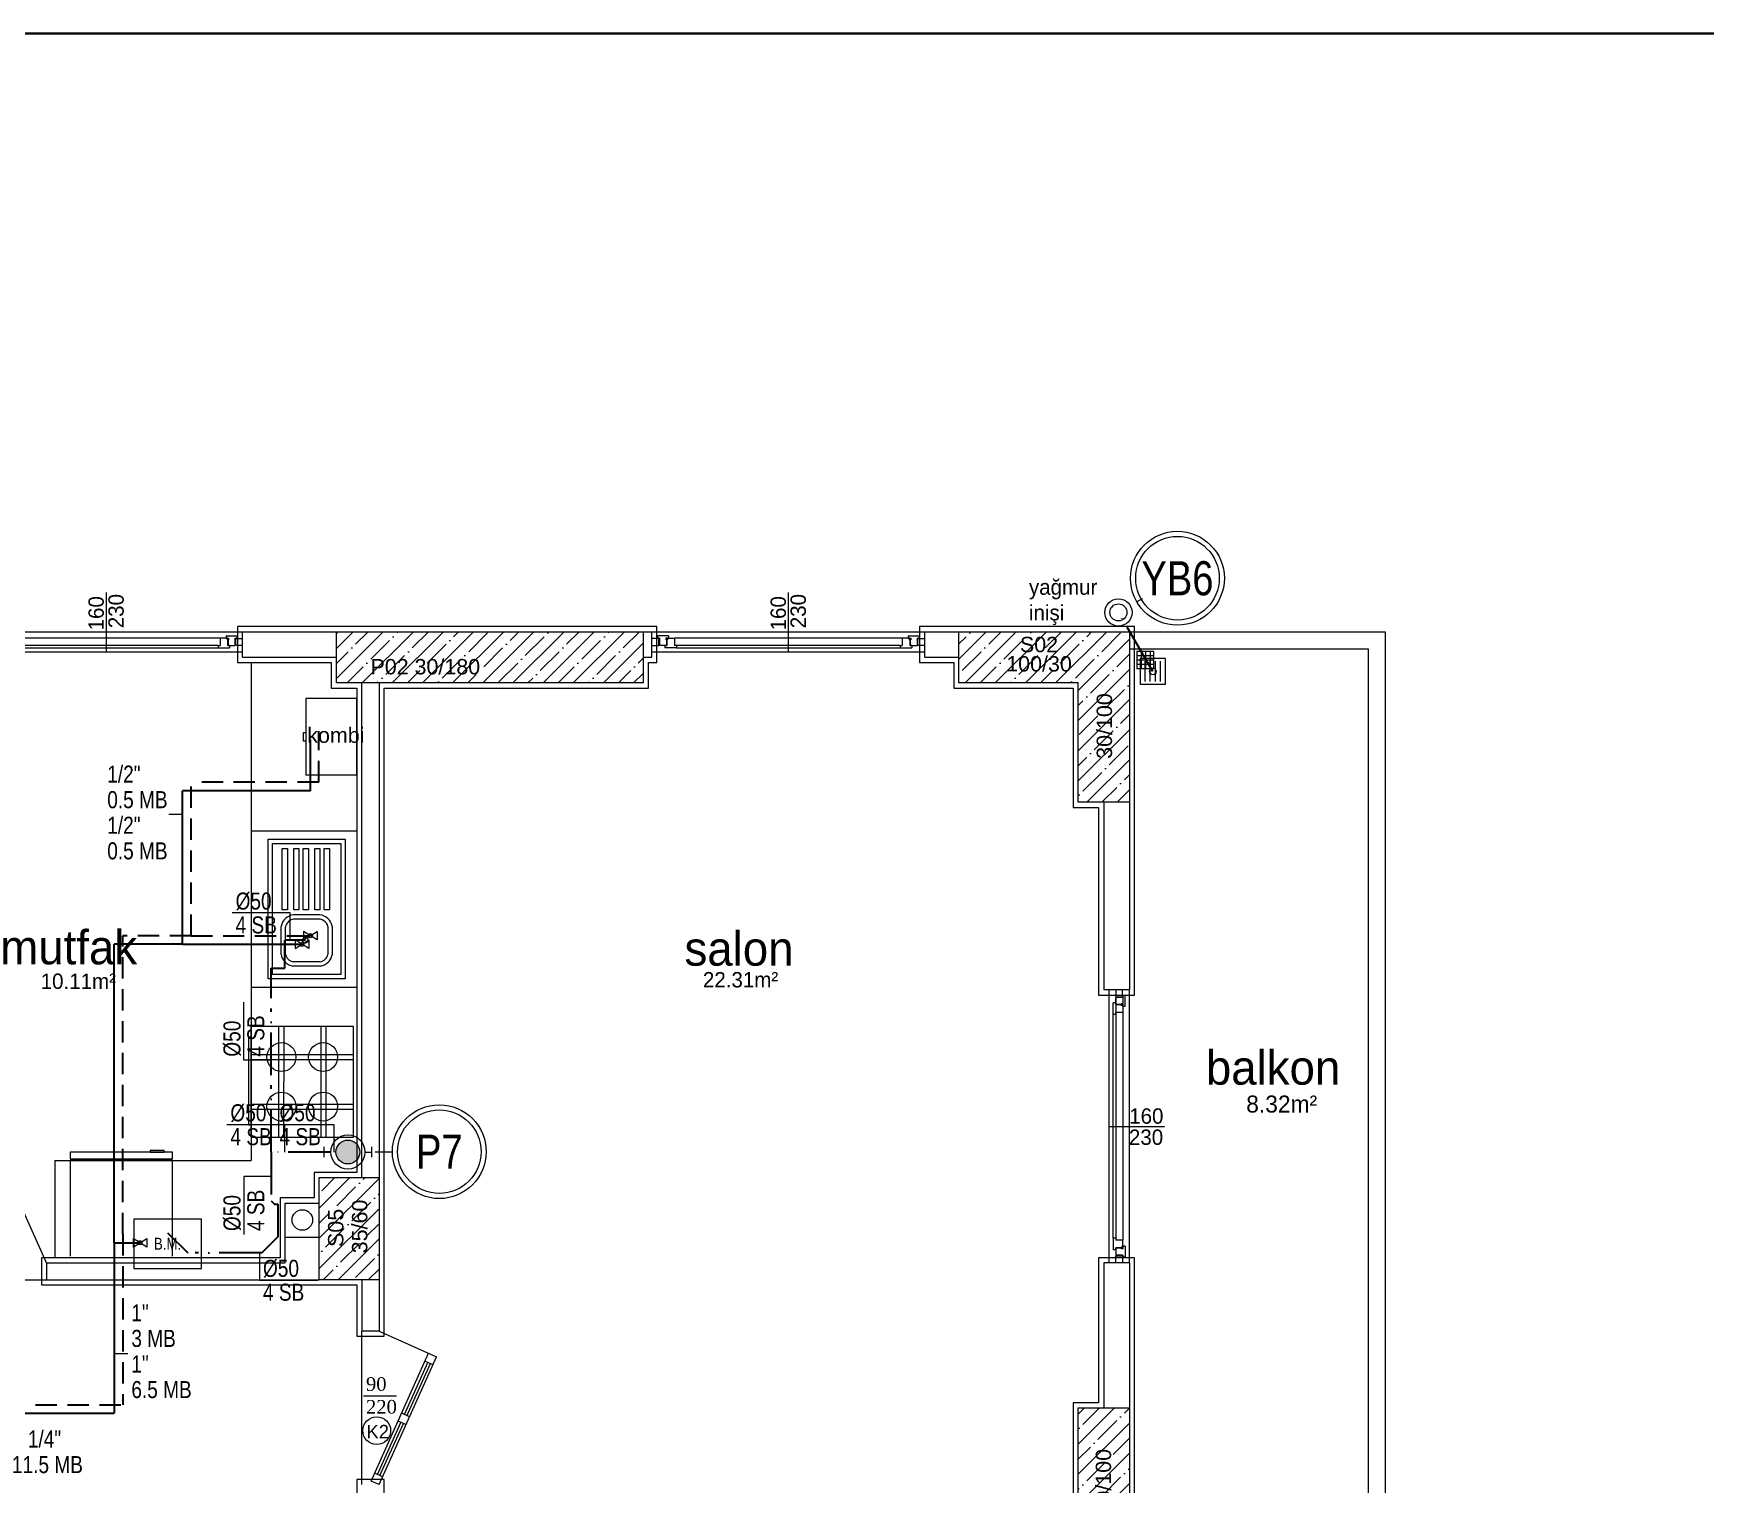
# Model space of a CAD drawing. Header units: centimetres. Extents: x 252513 to 260714, y -444050 to -441150.
# Drawn here: x 253573 to 254553, y -442001 to -441150 of the extents above; entities that cross this region are included whole.
import ezdxf
from ezdxf.enums import TextEntityAlignment as Align

# ---------------------------------------------------------------- set-up
doc = ezdxf.new("R2010")
doc.units = ezdxf.units.CM
for name, pattern in [('ROTAS_BASMA', [18.75, 12.5, -6.25]), ('ROTAS_PISSU', [45, 25, -6, 0, -6, 2, -6]), ('ROTAS_YAGMUR', [45, 30, -6, 0, -9])]:
    doc.linetypes.add(name, pattern=pattern)
for name, color, linetype, lineweight in [('ROTAS-MIMARI', 8, 'Continuous', 13), ('ROTAS-MIMARI-YAZI', 8, 'Continuous', 13), ('ROTAS-PAFTA', 144, 'Continuous', 35), ('ROTAS-SEMBOL-KILAVUZ', 9, 'Continuous', 9), ('ROTAS-SIHHI-CIHAZ-YAZI', 1, 'Continuous', 13), ('ROTAS-SIHHI-KOLON-NO', 1, 'Continuous', 18), ('ROTAS-SIHHI-PIS-SU', 6, 'ROTAS_PISSU', 30), ('ROTAS-SIHHI-PIS-SU-CAP', 211, 'Continuous', 18), ('ROTAS-SIHHI-SEMBOL', 1, 'Continuous', 18), ('ROTAS-SIHHI-SICAK-SU', 1, 'ROTAS_BASMA', 30), ('ROTAS-SIHHI-SOGUK-SU', 5, 'Continuous', 30), ('ROTAS-SIHHI-TEMIZ-SU-CAP', 101, 'Continuous', 18), ('ROTAS-SIHHI-YAGMUR', 3, 'ROTAS_YAGMUR', 30), ('ROTAS-SIHHI-YAGMUR-NO', 3, 'Continuous', 18)]:
    doc.layers.add(name, color=color, linetype=linetype, lineweight=lineweight)
doc.styles.add('arial_1_18', font='arial.ttf', dxfattribs={"height": 0.2})
doc.styles.add('ROTAS-YAZI', font='arial.ttf')
pattern_1 = [(45, (231105.378, -437638.89), (-8.838835, 8.838835), []), (45, (231114.217, -437638.89), (-8.838835, 8.838835), [15.625, -3.125, 0, -3.125])]

# ---------------------------------------------------------------- blocks, each defined once
blk = doc.blocks.new('ROTAS-S2-PIS-KOLON')
h = blk.add_hatch(color=6)
edge = h.paths.add_edge_path()
edge.add_arc((0, 0), 7, 0, 360)
at = {"color": 30}
for p, q in [((-10, 0), (-14, 0)), ((10, 0), (14, 0))]:
    blk.add_line(p, q, dxfattribs=at)
at = {"color": 1}
for points in [[(-14, -3), (-14, 3)], [(14, -3), (14, 3)]]:
    blk.add_lwpolyline(points, dxfattribs=at)
at = {"color": 30}
blk.add_circle((0, 0), 10, dxfattribs=at)
at = {"color": 6}
blk.add_circle((0, 0), 7, dxfattribs=at)
at = {"style": 'ROTAS-YAZI', "flags": 1}
blk.add_attdef('NO', (0, 0), '', height=5, dxfattribs=at)
blk = doc.blocks.new('ROTAS-S2-KURESEL-VANA')
blk.add_lwpolyline([(-4, -2.5), (4, 2.5), (4, -2.5), (-4, 2.5)], close=True)
blk.add_circle((0, 0), 1.2)
blk = doc.blocks.new('ROTAS-S2-BALKON-SUZGECI')
for p, q in [((-4.5, -6), (-4.5, 6)), ((-1.5, -6), (-1.5, 6)), ((1.5, -6), (1.5, 6)), ((4.5, -6), (4.5, 6))]:
    blk.add_line(p, q)
blk.add_lwpolyline([(-7.5, -7.5), (7.5, -7.5), (7.5, 7.5), (-7.5, 7.5)], close=True)
blk.add_circle((0, 0), 2)
blk = doc.blocks.new('ROTAS-S2-KOLON-YAGMUR')
at = {"color": 3}
for radius in [8, 5]:
    blk.add_circle((0, 0), radius, dxfattribs=at)
blk = doc.blocks.new('ROTAS-S2-KOLON-NO')
at = {"color": 1}
for radius in [27.5, 24.5]:
    blk.add_circle((0, 0), radius, dxfattribs=at)
at = {"color": 6, "style": 'ROTAS-YAZI', "width": 0.8}
blk.add_attdef('NO', text='', height=20, dxfattribs=at).set_placement((0, 0), align=Align.MIDDLE_CENTER)
blk = doc.blocks.new('ROTAS-S2-KOLON-NO-YAGMUR')
at = {"color": 1}
for radius in [27.5, 24.5]:
    blk.add_circle((0, 0), radius, dxfattribs=at)
at = {"color": 3, "style": 'ROTAS-YAZI', "width": 0.8}
blk.add_attdef('NO', text='', height=20, dxfattribs=at).set_placement((0, 0), align=Align.MIDDLE_CENTER)
blk = doc.blocks.new('ROTAS-S2-PS-CAP-UL')
for p, q in [((0, 16), (-34, 16)), ((0, 0), (0, 16))]:
    blk.add_line(p, q)
at = {"style": 'ROTAS-YAZI', "width": 0.8}
for tag, p in [('CAP', (-32, 18)), ('SB', (-32, 4))]:
    blk.add_attdef(tag, p, '', height=10, dxfattribs=at)
blk = doc.blocks.new('ROTAS-S2-PS-CAP-A')
for p, q in [((0, 0), (0, -16)), ((0, -16), (34, -16))]:
    blk.add_line(p, q)
at = {"style": 'ROTAS-YAZI', "width": 0.8}
for tag, p in [('CAP', (2, -14)), ('SB', (2, -28))]:
    blk.add_attdef(tag, p, '', height=10, dxfattribs=at)
blk = doc.blocks.new('ROTAS-S2-PS-CAP-U')
for p, q in [((0, 0), (0, 16)), ((0, 16), (34, 16))]:
    blk.add_line(p, q)
at = {"style": 'ROTAS-YAZI', "width": 0.8}
for tag, p in [('CAP', (2, 18)), ('SB', (2, 4))]:
    blk.add_attdef(tag, p, '', height=10, dxfattribs=at)
blk = doc.blocks.new('ROTAS-S2-TS-CAP2')
at = {"style": 'ROTAS-YAZI', "width": 0.8}
for tag, p in [('C1', (0, 15)), ('M1', (0, 0))]:
    blk.add_attdef(tag, p, '', height=10, dxfattribs=at)
blk = doc.blocks.new('ROTAS-S2-TS-CAP4')
at = {"style": 'ROTAS-YAZI', "width": 0.8}
for tag, p in [('C1', (0, 45)), ('M1', (0, 30)), ('C2', (0, 15)), ('M2', (0, 0))]:
    blk.add_attdef(tag, p, '', height=10, dxfattribs=at)

msp = doc.modelspace()

# ---------------------------------------------------------------- hatches: boundary and pattern name
at = {"layer": 'ROTAS-MIMARI', "ltscale": 0.03}
h = msp.add_hatch(dxfattribs=at)
h.set_pattern_fill('ANSI35', color=256, scale=50, style=0)
h.set_pattern_definition(pattern_1)
h.paths.add_polyline_path([(253930.24, -441500.76), (253750.24, -441500.76), (253750.24, -441530.76), (253930.24, -441530.76)])
h.paths.add_polyline_path([(253767.91, -441528.25), (253836.89, -441528.25), (253836.89, -441514.28), (253767.91, -441514.28)], flags=24)
h = msp.add_hatch(dxfattribs=at)
h.set_pattern_fill('ANSI35', color=256, scale=50, style=0)
h.set_pattern_definition(pattern_1)
h.paths.add_polyline_path([(254215.24, -441500.76), (254115.24, -441500.76), (254115.24, -441530.76), (254185.24, -441530.76), (254185.24, -441600.76), (254215.24, -441600.76)])
h.paths.add_polyline_path([(254207.56, -441577.6), (254207.56, -441534.49), (254193.59, -441534.49), (254193.59, -441577.6)], flags=24)
h.paths.add_polyline_path([(254140.73, -441526.57), (254183.84, -441526.57), (254183.84, -441512.6), (254140.73, -441512.6)], flags=24)
h.paths.add_polyline_path([(254148.74, -441515.23), (254175.77, -441515.23), (254175.77, -441501.27), (254148.74, -441501.27)], flags=24)
h = msp.add_hatch(dxfattribs=at)
h.set_pattern_fill('ANSI35', color=256, scale=50, style=0)
h.set_pattern_definition(pattern_1)
h.paths.add_polyline_path([(253775.24, -441820.76), (253740.24, -441820.76), (253740.24, -441880.76), (253775.24, -441880.76)])
h.paths.add_polyline_path([(253770.88, -441867.51), (253770.88, -441831.39), (253756.91, -441831.39), (253756.91, -441867.51)], flags=24)
h.paths.add_polyline_path([(253756.82, -441863.79), (253756.82, -441836.77), (253742.86, -441836.77), (253742.86, -441863.79)], flags=24)
h = msp.add_hatch(dxfattribs=at)
h.set_pattern_fill('ANSI35', color=256, scale=50, style=0)
h.set_pattern_definition(pattern_1)
h.paths.add_polyline_path([(254215.24, -441955.76), (254185.24, -441955.76), (254185.24, -442025.76), (254115.24, -442025.76), (254115.24, -442055.76), (254215.24, -442055.76)])
h.paths.add_polyline_path([(254207, -442020.64), (254207, -441977.53), (254193.03, -441977.53), (254193.03, -442020.64)], flags=24)
h.paths.add_polyline_path([(254137.66, -442053.16), (254180.77, -442053.16), (254180.77, -442039.19), (254137.66, -442039.19)], flags=24)
h.paths.add_polyline_path([(254145.81, -442042.03), (254172.84, -442042.03), (254172.84, -442028.07), (254145.81, -442028.07)], flags=24)

# ---------------------------------------------------------------- linework, layer by layer
for p, q in [((253615.24, -441477.85), (253615.24, -441512.58)), ((254015.24, -441477.85), (254015.24, -441512.58)), ((253750.24, -441497.76), (253692.24, -441497.76)), ((253692.24, -441497.76), (253692.24, -441518.76)), ((253930.24, -441497.76), (253750.24, -441497.76)), ((253938.24, -441497.76), (253930.24, -441497.76)), ((253938.24, -441518.76), (253938.24, -441497.76)), ((254155.24, -441497.76), (254092.24, -441497.76)), ((254092.24, -441497.76), (254092.24, -441518.76)), ((254218.24, -441497.76), (254155.24, -441497.76)), ((254218.24, -441600.76), (254218.24, -441497.76)), ((253535.24, -441500.76), (253695.24, -441500.76)), ((253682.04, -441504.57), (253548.44, -441504.57)), ((253680.84, -441508.77), (253549.64, -441508.77)), ((253680.84, -441508.77), (253680.84, -441510.17)), ((253680.84, -441508.77), (253682.04, -441508.77)), ((253686.44, -441504.57), (253682.04, -441504.57)), ((253682.04, -441504.57), (253682.04, -441508.77)), ((253685.54, -441503.17), (253685.54, -441504.57)), ((253685.54, -441503.17), (253691.94, -441503.17)), ((253685.54, -441504.57), (253687.04, -441504.57)), ((253686.14, -441505.07), (253686.44, -441505.07)), ((253686.14, -441505.07), (253686.14, -441505.57)), ((253686.14, -441505.57), (253686.44, -441505.57)), ((253686.44, -441504.57), (253686.44, -441505.07)), ((253686.44, -441505.57), (253686.44, -441508.77)), ((253687.64, -441508.77), (253686.44, -441508.77)), ((253686.74, -441505.57), (253686.74, -441508.77)), ((253686.74, -441505.57), (253687.04, -441505.57)), ((253686.74, -441508.77), (253690.74, -441508.77)), ((253687.04, -441504.57), (253687.04, -441505.57)), ((253687.64, -441508.77), (253687.64, -441510.17)), ((253690.74, -441504.57), (253690.74, -441508.77)), ((253690.74, -441504.57), (253691.94, -441504.57)), ((253691.24, -441504.77), (253695.24, -441504.77)), ((253691.24, -441508.77), (253691.24, -441504.77)), ((253695.24, -441508.77), (253691.24, -441508.77)), ((253691.94, -441503.17), (253691.94, -441504.57)), ((253695.24, -441500.76), (253750.24, -441500.76)), ((253695.24, -441515.76), (253695.24, -441500.76)), ((253695.24, -441515.76), (253695.24, -441500.76)), ((253930.24, -441500.76), (253935.24, -441500.76)), ((253935.24, -441515.76), (253935.24, -441500.76)), ((253935.24, -441500.76), (254095.24, -441500.76)), ((253939.24, -441504.77), (253935.24, -441504.77)), ((253935.24, -441508.77), (253939.24, -441508.77)), ((253938.54, -441503.17), (253938.54, -441504.57)), ((253944.94, -441503.17), (253938.54, -441503.17)), ((253939.74, -441504.57), (253938.54, -441504.57)), ((253939.24, -441508.77), (253939.24, -441504.77)), ((253939.74, -441504.57), (253939.74, -441508.77)), ((253943.74, -441508.77), (253939.74, -441508.77)), ((253942.84, -441508.77), (253944.04, -441508.77)), ((253942.84, -441508.77), (253942.84, -441510.17)), ((253943.44, -441504.57), (253943.44, -441505.57)), ((253944.94, -441504.57), (253943.44, -441504.57)), ((253943.74, -441505.57), (253943.44, -441505.57)), ((253943.74, -441505.57), (253943.74, -441508.77)), ((253944.04, -441504.57), (253948.44, -441504.57)), ((253944.04, -441504.57), (253944.04, -441505.07)), ((253944.34, -441505.07), (253944.04, -441505.07)), ((253944.34, -441505.57), (253944.04, -441505.57)), ((253944.04, -441505.57), (253944.04, -441508.77)), ((253944.34, -441505.07), (253944.34, -441505.57)), ((253944.94, -441503.17), (253944.94, -441504.57)), ((254082.04, -441504.57), (253948.44, -441504.57)), ((253948.44, -441504.57), (253948.44, -441508.77)), ((253949.64, -441508.77), (253948.44, -441508.77)), ((254080.84, -441508.77), (253949.64, -441508.77)), ((253949.64, -441508.77), (253949.64, -441510.17)), ((254080.84, -441508.77), (254080.84, -441510.17)), ((254080.84, -441508.77), (254082.04, -441508.77)), ((254086.44, -441504.57), (254082.04, -441504.57)), ((254082.04, -441504.57), (254082.04, -441508.77)), ((254085.54, -441503.17), (254085.54, -441504.57)), ((254085.54, -441503.17), (254091.94, -441503.17)), ((254085.54, -441504.57), (254087.04, -441504.57)), ((254086.14, -441505.07), (254086.44, -441505.07)), ((254086.14, -441505.07), (254086.14, -441505.57)), ((254086.14, -441505.57), (254086.44, -441505.57)), ((254086.44, -441504.57), (254086.44, -441505.07)), ((254086.44, -441505.57), (254086.44, -441508.77)), ((254087.64, -441508.77), (254086.44, -441508.77)), ((254086.74, -441505.57), (254086.74, -441508.77)), ((254086.74, -441505.57), (254087.04, -441505.57)), ((254086.74, -441508.77), (254090.74, -441508.77)), ((254087.04, -441504.57), (254087.04, -441505.57)), ((254087.64, -441508.77), (254087.64, -441510.17)), ((254090.74, -441504.57), (254090.74, -441508.77)), ((254090.74, -441504.57), (254091.94, -441504.57)), ((254091.24, -441504.77), (254095.24, -441504.77)), ((254091.24, -441508.77), (254091.24, -441504.77)), ((254095.24, -441508.77), (254091.24, -441508.77)), ((254091.94, -441503.17), (254091.94, -441504.57)), ((254095.24, -441500.76), (254115.24, -441500.76)), ((254095.24, -441515.76), (254095.24, -441500.76)), ((253535.24, -441512.58), (253695.24, -441512.58)), ((253549.64, -441510.17), (253680.84, -441510.17)), ((253680.84, -441510.17), (253687.64, -441510.17)), ((253695.24, -441515.76), (253750.24, -441515.76)), ((253930.24, -441515.76), (253935.24, -441515.76)), ((253935.24, -441512.58), (254095.24, -441512.58)), ((253949.64, -441510.17), (253942.84, -441510.17)), ((253949.64, -441510.17), (254080.84, -441510.17)), ((254080.84, -441510.17), (254087.64, -441510.17)), ((254095.24, -441515.76), (254115.24, -441515.76)), ((254229.68, -441512.32), (254219.68, -441512.32)), ((254219.68, -441512.32), (254219.68, -441522.32)), ((254219.68, -441514.79), (254229.68, -441514.79)), ((254219.68, -441517.32), (254229.68, -441517.32)), ((254222.14, -441512.32), (254222.14, -441522.32)), ((254224.76, -441512.32), (254224.76, -441522.32)), ((254227.38, -441512.32), (254227.38, -441522.32)), ((254229.68, -441522.32), (254229.68, -441512.32)), ((253692.24, -441518.76), (253747.24, -441518.76)), ((253700.24, -441518.76), (253700.24, -441810.76)), ((253747.24, -441518.76), (253747.24, -441533.76)), ((253933.24, -441518.76), (253938.24, -441518.76)), ((253933.24, -441533.76), (253933.24, -441518.76)), ((254092.24, -441518.76), (254112.24, -441518.76)), ((254112.24, -441518.76), (254112.24, -441533.76)), ((254219.68, -441519.85), (254229.68, -441519.85)), ((254219.68, -441522.32), (254229.68, -441522.32)), ((253747.24, -441533.76), (253752.24, -441533.76)), ((253752.24, -441533.76), (253762.24, -441533.76)), ((253765.24, -441530.76), (253755.24, -441530.76)), ((253762.24, -441533.76), (253762.24, -441817.76)), ((253765.24, -441820.76), (253765.24, -441530.76)), ((253775.24, -441530.76), (253775.24, -441820.76)), ((253778.24, -441820.76), (253778.24, -441533.76)), ((253778.24, -441533.76), (253933.24, -441533.76)), ((254112.24, -441533.76), (254182.24, -441533.76)), ((254182.24, -441533.76), (254182.24, -441603.76)), ((253732.24, -441539.85), (253732.24, -441584.85)), ((253762.24, -441539.85), (253732.24, -441539.85)), ((253762.24, -441584.85), (253762.24, -441539.85)), ((253730.95, -441564.84), (253730.95, -441559.85)), ((253730.95, -441559.85), (253732.24, -441559.85)), ((253732.24, -441564.84), (253730.95, -441564.84)), ((253762.24, -441584.85), (253732.24, -441584.85)), ((254182.24, -441603.76), (254197.24, -441603.76)), ((254197.24, -441603.76), (254197.24, -441713.76)), ((254200.24, -441600.76), (254200.24, -441710.76)), ((254215.24, -441600.76), (254215.24, -441710.76)), ((254218.24, -441713.76), (254218.24, -441600.76)), ((253700.24, -441617.46), (253762.24, -441617.46)), ((253710.32, -441704.27), (253710.32, -441622.46)), ((253710.32, -441622.46), (253755.32, -441622.46)), ((253712.82, -441701.77), (253712.82, -441624.96)), ((253712.82, -441624.96), (253752.82, -441624.96)), ((253752.82, -441624.96), (253752.82, -441701.77)), ((253755.32, -441622.46), (253755.32, -441704.27)), ((253718.53, -441663.85), (253718.53, -441627.82)), ((253718.53, -441627.82), (253721.53, -441627.82)), ((253721.53, -441627.82), (253721.53, -441663.85)), ((253725.28, -441663.85), (253725.28, -441627.82)), ((253725.28, -441627.82), (253728.28, -441627.82)), ((253728.28, -441627.82), (253728.28, -441663.85)), ((253730.84, -441663.85), (253730.84, -441627.82)), ((253730.84, -441627.82), (253733.84, -441627.82)), ((253733.84, -441627.82), (253733.84, -441663.85)), ((253737.58, -441663.85), (253737.58, -441627.82)), ((253737.58, -441627.82), (253740.58, -441627.82)), ((253740.58, -441627.82), (253740.58, -441663.85)), ((253743.15, -441663.85), (253743.15, -441627.82)), ((253743.15, -441627.82), (253746.15, -441627.82)), ((253746.15, -441627.82), (253746.15, -441663.85)), ((253721.53, -441663.85), (253718.53, -441663.85)), ((253728.28, -441663.85), (253725.28, -441663.85)), ((253733.84, -441663.85), (253730.84, -441663.85)), ((253740.58, -441663.85), (253737.58, -441663.85)), ((253746.15, -441663.85), (253743.15, -441663.85)), ((253717.82, -441689.98), (253717.82, -441673.61)), ((253720.32, -441689.74), (253720.32, -441673.85)), ((253740.55, -441666.78), (253725.13, -441666.78)), ((253738.83, -441669.28), (253725.13, -441669.28)), ((253745.32, -441673.67), (253745.32, -441689.93)), ((253747.82, -441673.38), (253747.82, -441690.21)), ((253740.7, -441694.27), (253724.98, -441694.27)), ((253755.32, -441704.27), (253710.32, -441704.27)), ((253752.82, -441701.77), (253712.82, -441701.77)), ((253740.92, -441696.77), (253724.77, -441696.77)), ((253762.24, -441709.27), (253700.24, -441709.27)), ((254197.24, -441713.76), (254218.24, -441713.76)), ((254215.24, -441710.76), (254200.24, -441710.76)), ((254203.43, -441870.76), (254203.43, -441710.76)), ((254207.24, -441710.76), (254207.24, -441714.76)), ((254207.24, -441714.76), (254211.24, -441714.76)), ((254211.24, -441714.76), (254211.24, -441710.76)), ((254211.44, -441714.06), (254211.44, -441857.56)), ((254212.84, -441714.06), (254211.44, -441714.06)), ((254211.44, -441715.26), (254211.44, -441714.06)), ((254212.84, -441720.46), (254212.84, -441714.06)), ((254215.24, -441870.76), (254215.24, -441710.76)), ((254205.84, -441856.36), (254205.84, -441718.36)), ((254207.24, -441718.36), (254205.84, -441718.36)), ((254205.84, -441725.16), (254205.84, -441718.36)), ((254207.24, -441715.26), (254207.24, -441856.36)), ((254207.24, -441719.26), (254207.24, -441715.26)), ((254211.44, -441715.26), (254207.24, -441715.26)), ((254207.24, -441718.36), (254207.24, -441719.56)), ((254210.44, -441719.26), (254207.24, -441719.26)), ((254210.44, -441719.56), (254207.24, -441719.56)), ((254211.44, -441723.96), (254207.24, -441723.96)), ((254207.24, -441725.16), (254207.24, -441723.96)), ((254210.44, -441719.26), (254210.44, -441718.96)), ((254211.44, -441718.96), (254210.44, -441718.96)), ((254210.44, -441719.86), (254210.44, -441719.56)), ((254210.94, -441719.86), (254210.44, -441719.86)), ((254210.94, -441719.86), (254210.94, -441719.56)), ((254211.44, -441719.56), (254210.94, -441719.56)), ((254211.44, -441720.46), (254211.44, -441718.96)), ((254211.44, -441719.56), (254211.44, -441723.96)), ((254212.84, -441720.46), (254211.44, -441720.46)), ((253700.24, -441797.14), (253700.25, -441732.14)), ((253760.25, -441732.14), (253700.25, -441732.14)), ((253716.34, -441732.14), (253716.33, -441797.14)), ((253719.34, -441732.14), (253719.33, -441797.14)), ((253741.15, -441732.14), (253741.15, -441797.14)), ((253744.15, -441732.14), (253744.15, -441797.14)), ((253760.24, -441797.14), (253760.25, -441732.14)), ((254207.24, -441725.16), (254205.84, -441725.16)), ((253698.95, -441780), (253698.96, -441738.24)), ((253698.96, -441738.24), (253700.25, -441738.24)), ((253700.24, -441748.57), (253760.24, -441748.56)), ((253700.24, -441751.57), (253760.24, -441751.56)), ((253698.95, -441790), (253698.95, -441780)), ((253700.24, -441777.71), (253760.24, -441777.72)), ((253700.24, -441780.71), (253760.24, -441780.72)), ((253700.24, -441790), (253698.95, -441790)), ((254203.43, -441790.76), (254235.75, -441790.76)), ((254203.43, -441790.76), (254235.75, -441790.76)), ((253700.24, -441797.14), (253760.24, -441797.14)), ((253585.24, -441810.76), (253700.24, -441810.76)), ((253585.24, -441810.76), (253585.24, -441867.76)), ((253594.06, -441810.76), (253594.05, -441866.92)), ((253654.06, -441805.94), (253594.06, -441805.93)), ((253594.06, -441805.93), (253594.06, -441809.78)), ((253594.06, -441809.78), (253654.06, -441809.79)), ((253654.05, -441810.77), (253594.06, -441810.76)), ((253599.06, -441810.76), (253599.06, -441809.78)), ((253649.29, -441804.85), (253640.98, -441804.85)), ((253640.98, -441804.85), (253640.98, -441805.93)), ((253640.98, -441805.93), (253649.29, -441805.93)), ((253649.06, -441810.77), (253649.06, -441809.79)), ((253649.29, -441805.93), (253649.29, -441804.85)), ((253654.05, -441866.92), (253654.05, -441810.77)), ((253654.06, -441809.79), (253654.06, -441805.94)), ((253762.24, -441817.76), (253737.24, -441817.76)), ((253737.24, -441817.76), (253737.24, -441832.76)), ((253778.24, -441880.76), (253778.24, -441820.76)), ((253580.24, -441870.76), (253565.12, -441837.12)), ((253737.24, -441832.76), (253717.24, -441832.76)), ((253717.24, -441832.76), (253717.24, -441835.76)), ((253717.24, -441835.76), (253717.24, -441867.76)), ((253720.24, -441870.76), (253720.24, -441835.76)), ((253720.24, -441835.76), (253740.24, -441835.76)), ((253720.24, -441835.76), (253740.24, -441835.76)), ((253720.24, -441835.76), (253740.24, -441835.76)), ((253720.24, -441835.76), (253740.24, -441835.76)), ((253720.24, -441835.76), (253740.24, -441835.76)), ((253720.24, -441855.76), (253740.24, -441855.76)), ((254207.24, -441856.36), (254205.84, -441856.36)), ((254205.84, -441856.36), (254205.84, -441863.16)), ((254207.24, -441856.36), (254207.24, -441857.56)), ((254211.44, -441857.56), (254207.24, -441857.56)), ((254210.94, -441861.66), (254210.44, -441861.66)), ((254210.44, -441861.66), (254210.44, -441861.96)), ((254210.94, -441861.66), (254210.94, -441861.96)), ((254211.44, -441861.96), (254211.44, -441857.56)), ((254212.84, -441861.06), (254211.44, -441861.06)), ((254211.44, -441861.06), (254211.44, -441862.56)), ((254212.84, -441861.06), (254212.84, -441867.46)), ((253717.24, -441867.76), (253577.24, -441867.76)), ((253577.24, -441867.76), (253577.24, -441883.76)), ((253580.24, -441870.76), (253720.24, -441870.76)), ((253580.24, -441870.76), (253580.24, -441880.76)), ((254218.24, -441867.76), (254197.24, -441867.76)), ((254197.24, -441867.76), (254197.24, -441952.76)), ((254200.24, -441870.76), (254200.24, -441955.76)), ((254215.24, -441870.76), (254200.24, -441870.76)), ((254207.24, -441863.16), (254205.84, -441863.16)), ((254207.24, -441863.16), (254207.24, -441861.96)), ((254210.44, -441861.96), (254207.24, -441861.96)), ((254207.24, -441862.26), (254207.24, -441866.26)), ((254210.44, -441862.26), (254207.24, -441862.26)), ((254211.44, -441866.26), (254207.24, -441866.26)), ((254207.24, -441870.76), (254207.24, -441866.76)), ((254207.24, -441866.76), (254211.24, -441866.76)), ((254210.44, -441862.26), (254210.44, -441862.56)), ((254211.44, -441862.56), (254210.44, -441862.56)), ((254211.44, -441861.96), (254210.94, -441861.96)), ((254211.24, -441866.76), (254211.24, -441870.76)), ((254211.44, -441866.26), (254211.44, -441867.46)), ((254212.84, -441867.46), (254211.44, -441867.46)), ((254215.24, -441870.76), (254215.24, -441955.76)), ((254218.24, -441955.76), (254218.24, -441867.76)), ((253490.24, -441880.76), (253580.24, -441880.76)), ((253580.24, -441880.76), (253740.24, -441880.76)), ((253765.24, -441880.76), (253765.24, -441910.76)), ((253775.24, -441880.76), (253775.24, -441910.76)), ((253778.24, -441913.76), (253778.24, -441880.76)), ((253577.24, -441883.76), (253737.24, -441883.76)), ((253737.24, -441883.76), (253762.24, -441883.76)), ((253762.24, -441883.76), (253762.24, -441913.76)), ((253775.24, -441910.76), (253765.24, -441910.76)), ((253765.24, -442000.76), (253765.24, -441910.76)), ((253775.24, -441910.76), (253808.89, -441925.88)), ((253762.24, -441913.76), (253778.24, -441913.76)), ((253770.68, -441998.71), (253804.33, -441923.83)), ((253775.24, -442000.76), (253808.89, -441925.88)), ((253790.16, -441959.73), (253803.91, -441929.13)), ((253791.6, -441960.38), (253805.35, -441929.78)), ((253802.28, -441928.39), (253806.84, -441930.44)), ((253785.46, -441948.91), (253766.14, -441948.91)), ((253793.09, -441961.04), (253788.53, -441958.99)), ((254197.24, -441952.76), (254182.24, -441952.76)), ((254182.24, -441952.76), (254182.24, -442022.76)), ((254218.24, -442037.76), (254218.24, -441955.76)), ((253774.37, -441994.89), (253788.12, -441964.29)), ((253775.81, -441995.54), (253789.56, -441964.94)), ((253791.04, -441965.6), (253786.48, -441963.55)), ((253778.24, -441997.76), (253762.24, -441997.76)), ((253762.24, -441997.76), (253762.24, -442017.76)), ((253775.24, -442000.76), (253770.68, -441998.71)), ((253777.29, -441996.2), (253772.73, -441994.15)), ((253778.24, -442007.76), (253778.24, -441997.76))]:
    msp.add_line(p, q, dxfattribs=at)
for points in [[(253930.24, -441530.76), (253750.24, -441530.76), (253750.24, -441500.76)], [(253750.24, -441500.76), (253930.24, -441500.76)], [(253930.24, -441530.76), (253930.24, -441500.76)], [(254115.24, -441500.76), (254215.24, -441500.76)], [(254115.24, -441530.76), (254115.24, -441500.76)], [(254215.24, -441500.76), (254365.24, -441500.76)], [(254215.24, -441500.76), (254215.24, -441600.76)], [(254365.24, -441500.76), (254365.24, -442005.76)], [(254215.24, -441510.76), (254355.24, -441510.76)], [(254355.24, -441510.76), (254355.24, -442005.76)], [(254185.24, -441530.76), (254115.24, -441530.76)], [(254185.24, -441600.76), (254185.24, -441530.76)], [(254215.24, -441600.76), (254185.24, -441600.76)], [(253740.24, -441880.76), (253740.24, -441820.76)], [(253740.24, -441820.76), (253775.24, -441820.76)], [(253775.24, -441820.76), (253775.24, -441880.76)], [(253775.24, -441880.76), (253740.24, -441880.76)], [(254185.24, -442025.76), (254185.24, -441955.76)], [(254185.24, -441955.76), (254215.24, -441955.76)], [(254215.24, -441955.76), (254215.24, -442055.76)]]:
    msp.add_lwpolyline(points, dxfattribs=at)
for centre, radius in [((254208.81, -441489.42), 8), ((254208.81, -441489.42), 5), ((253732.05, -441681.66), 1.68), ((253718.02, -441750.14), 8.48), ((253742.47, -441750.14), 8.48), ((253718.02, -441779.14), 8.48), ((253742.47, -441779.14), 8.48), ((253730.3, -441845.65), 6.03), ((253773.93, -441969.16), 8.14)]:
    msp.add_circle(centre, radius, dxfattribs=at)
for centre, radius, start, end in [((253726.06, -441675.1), 8.38, 96.41545, 169.7181), ((253726.06, -441675.1), 5.88, 96.41545, 167.71817), ((253739.62, -441675.1), 5.88, 14.16716, 97.66063), ((253739.62, -441675.1), 8.38, 11.85798, 83.58455), ((253726.06, -441688.49), 8.38, 190.2819, 261.08681), ((253726.06, -441688.49), 5.88, 192.28183, 259.35464), ((253739.62, -441688.49), 5.88, 280.64536, 345.83284), ((253739.62, -441688.49), 8.38, 278.91319, 348.14202)]:
    msp.add_arc(centre, radius, start, end, dxfattribs=at)
at = {"layer": 'ROTAS-PAFTA'}
msp.add_lwpolyline([(252513, -444050), (254578, -444050), (254578, -441150), (252513, -441150)], close=True, dxfattribs=at)
at = {"layer": 'ROTAS-SEMBOL-KILAVUZ'}
for p, q in [((254222.66, -441481.4), (254219.63, -441483.15)), ((253773, -441805.74), (253783.1, -441805.7))]:
    msp.add_line(p, q, dxfattribs=at)
at = {"layer": 'ROTAS-SIHHI-PIS-SU'}
for points in [[(253747.05, -441805.8), (253712, -441805.8), (253712, -441698), (253720, -441698), (253720, -441681.66)], [(253732.05, -441681.66), (253720, -441681.66)], [(253747.05, -441805.8), (253712, -441805.8), (253712, -441834.47), (253714, -441836.47), (253716, -441836.47), (253716, -441855.49), (253706.49, -441865), (253663.15, -441865)], [(253651.25, -441853.1), (253663.15, -441865)]]:
    msp.add_lwpolyline(points, dxfattribs=at)
at = {"layer": 'ROTAS-SIHHI-SEMBOL'}
msp.add_lwpolyline([(253631.4, -441874.1), (253671.1, -441874.1), (253671.1, -441845.1), (253631.4, -441845.1)], close=True, dxfattribs=at)
at = {"layer": 'ROTAS-SIHHI-SICAK-SU'}
for points in [[(253740.01, -441589), (253740.01, -441559)], [(253665.01, -441679), (253665.01, -441589)], [(253740.01, -441589), (253665.01, -441589)], [(253665.01, -441679), (253625.01, -441679)], [(253625.01, -441854), (253625.01, -441679)], [(253665.01, -441679), (253735.01, -441679)], [(253625.01, -441854), (253625.01, -441954)], [(253555.01, -441954), (253625.01, -441954)]]:
    msp.add_lwpolyline(points, dxfattribs=at)
at = {"layer": 'ROTAS-SIHHI-SOGUK-SU'}
for points in [[(253735.01, -441594), (253735.01, -441564)], [(253660.01, -441684), (253660.01, -441594)], [(253735.01, -441594), (253660.01, -441594)], [(253660.01, -441684), (253620.01, -441684)], [(253620.01, -441859), (253620.01, -441684)], [(253660.01, -441684), (253730.01, -441684)], [(253620.01, -441859), (253635.01, -441859)], [(253620.01, -441859), (253620.01, -441959)], [(253550.01, -441959), (253620.01, -441959)]]:
    msp.add_lwpolyline(points, dxfattribs=at)
at = {"layer": 'ROTAS-SIHHI-TEMIZ-SU-CAP'}
for p, q in [((253660.01, -441608), (253652.01, -441608)), ((253620.01, -441924), (253628.01, -441924))]:
    msp.add_line(p, q, dxfattribs=at)
for points in [[(253660.01, -441639), (253660.01, -441608)], [(253620.01, -441893), (253620.01, -441924)]]:
    msp.add_lwpolyline(points, dxfattribs=at)
at = {"layer": 'ROTAS-SIHHI-YAGMUR'}
msp.add_lwpolyline([(254229, -441524), (254208.81, -441489.42)], dxfattribs=at)

# ---------------------------------------------------------------- block references
at = {"layer": 'ROTAS-SIHHI-KOLON-NO'}
msp.add_blockref('ROTAS-S2-KOLON-NO', (253810.6, -441805.6), dxfattribs=at).add_auto_attribs({'NO': 'P7'})
at = {"layer": 'ROTAS-SIHHI-PIS-SU-CAP'}
for name, p in [('ROTAS-S2-PS-CAP-UL', (253723.13, -441681.66)), ('ROTAS-S2-PS-CAP-UL', (253720.1, -441805.8)), ('ROTAS-S2-PS-CAP-UL', (253748.9, -441805.8)), ('ROTAS-S2-PS-CAP-A', (253705.19, -441865))]:
    msp.add_blockref(name, p, dxfattribs=at).add_auto_attribs({'CAP': 'Ø50', 'SB': '4 SB'})
at = {"layer": 'ROTAS-SIHHI-PIS-SU-CAP', "rotation": 90}
for name, p in [('ROTAS-S2-PS-CAP-U', (253712, -441751.9)), ('ROTAS-S2-PS-CAP-UL', (253712, -441820.14))]:
    msp.add_blockref(name, p, dxfattribs=at).add_auto_attribs({'CAP': 'Ø50', 'SB': '4 SB'})
at = {"layer": 'ROTAS-SIHHI-SEMBOL'}
for name, p in [('ROTAS-S2-KOLON-YAGMUR', (254208.81, -441489.42)), ('ROTAS-S2-BALKON-SUZGECI', (254229, -441524)), ('ROTAS-S2-KURESEL-VANA', (253730.01, -441684)), ('ROTAS-S2-KURESEL-VANA', (253735.01, -441679)), ('ROTAS-S2-PIS-KOLON', (253757, -441805.8)), ('ROTAS-S2-KURESEL-VANA', (253635.01, -441859))]:
    msp.add_blockref(name, p, dxfattribs=at)
at = {"layer": 'ROTAS-SIHHI-TEMIZ-SU-CAP'}
for name, p, values in [('ROTAS-S2-TS-CAP4', (253615.88, -441634.23), {'C1': '1/2"', 'M1': '0.5 MB', 'C2': '1/2"', 'M2': '0.5 MB'}), ('ROTAS-S2-TS-CAP4', (253630.01, -441950.07), {'C1': '1"', 'M1': '3 MB', 'C2': '1"', 'M2': '6.5 MB'}), ('ROTAS-S2-TS-CAP2', (253560.01, -441994.07), {'C1': '1 1/4"', 'M1': '11.5 MB'})]:
    msp.add_blockref(name, p, dxfattribs=at).add_auto_attribs(values)
at = {"layer": 'ROTAS-SIHHI-YAGMUR-NO'}
msp.add_blockref('ROTAS-S2-KOLON-NO-YAGMUR', (254243.44, -441469.4), dxfattribs=at).add_auto_attribs({'NO': 'YB6'})

# ---------------------------------------------------------------- texts
at = {"layer": 'ROTAS-MIMARI-YAZI', "ltscale": 0.03}
for s, p in [('230', (253625.54, -441498.72)), ('230', (254025.54, -441498.72)), ('160', (253613.85, -441499.98)), ('160', (254013.85, -441499.98))]:
    msp.add_text(s, height=9, rotation=90, dxfattribs=at).set_placement(p)
at = {"layer": 'ROTAS-MIMARI-YAZI', "ltscale": 0.03, "style": 'arial_1_18'}
for s, p in [('S02', (254151.07, -441512.75)), ('P02 30/180', (253770.24, -441525.76)), ('100/30', (254143.05, -441524.08)), ('kombi', (253733.17, -441565.9))]:
    msp.add_text(s, height=9, dxfattribs=at).set_placement(p)
for s, p in [('30/100', (254205.07, -441575.27)), ('S05', (253754.34, -441861.47)), ('35/60', (253768.39, -441865.18)), ('30/100', (254204.51, -442018.32))]:
    msp.add_text(s, height=9, rotation=90, dxfattribs=at).set_placement(p)
at = {"layer": 'ROTAS-MIMARI-YAZI', "ltscale": 0.03}
for s, p in [('160', (254215.15, -441789.21)), ('230', (254214.98, -441801.62))]:
    msp.add_text(s, height=9, dxfattribs=at).set_placement(p)
for s, width, insert, char_height, attachment_point in [('yağmur\\Pinişi', 115.95, (254156.35, -441496.87), 9, 7), ('mutfak', 237.6489, (253633.4, -441675.76), 20, 3), ('salon', 237.6489, (254018.32, -441676.56), 20, 3), ('10.11m²', 64.7169, (253576.84, -441701.17), 9, 1), ('22.31m²', 64.7169, (253965.18, -441700.29), 9, 1), ('balkon', 237.6489, (254338.92, -441746.31), 20, 3), ('8.32m²', 64.7169, (254325.38, -441772.67), 10, 3)]:
    msp.add_mtext_dynamic_manual_height_columns(s, width=width, gutter_width=45, heights=[0], dxfattribs=dict(at, insert=insert, char_height=char_height, attachment_point=attachment_point))
at = {"layer": 'ROTAS-MIMARI-YAZI', "ltscale": 0.03, "char_height": 8, "attachment_point": 1}
for s, insert, width in [('{\\fTimes New Roman|b0|i0|c162|p18;90\\P220}', (253767.59, -441937.84), 23.5115), ('K2', (253767.98, -441965.76), 23.8917)]:
    msp.add_mtext(s, dxfattribs=dict(at, insert=insert, width=width))
at = {"layer": 'ROTAS-SIHHI-CIHAZ-YAZI', "style": 'ROTAS-YAZI', "width": 0.8}
msp.add_text('B.M.', height=7, dxfattribs=at).set_placement((253651.25, -441859.6), align=Align.MIDDLE_CENTER)

doc.saveas('drawing.dxf')
